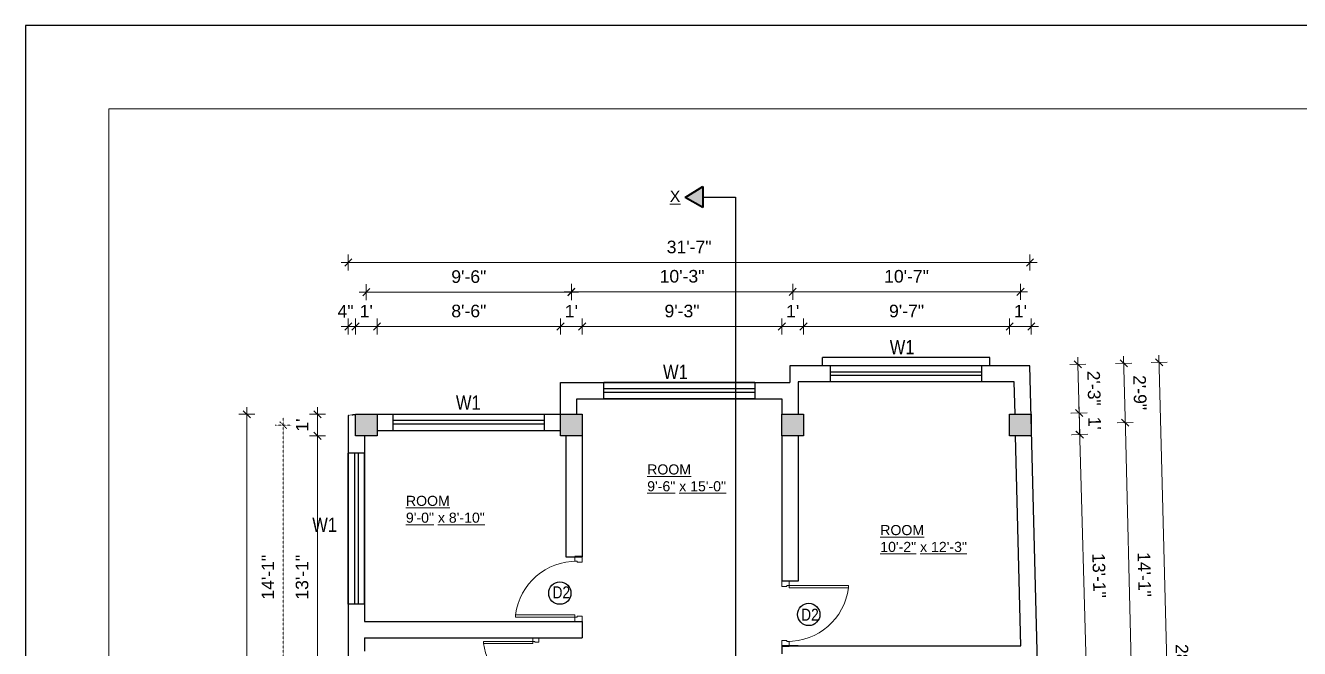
# Model space of a CAD drawing. Header units: inches. Extents: x -111 to 45239, y -6849 to 1261.
# Drawn here: x 24614 to 25322, y -540 to -193 of the extents above; entities that cross this region are included whole.
import ezdxf

# ---------------------------------------------------------------- set-up
doc = ezdxf.new("R2010")
doc.units = ezdxf.units.IN
doc.header["$LTSCALE"] = 0.5
doc.header["$MEASUREMENT"] = 0
doc.header["$PDMODE"] = 66
doc.linetypes.add('DASH', pattern=[0.35, 0.25, -0.1])
for name, color, linetype, lineweight in [('A_Title Text', 105, 'Continuous', 60), ('door', 202, 'Continuous', 5), ('ELE1', 3, 'Continuous', 9), ('TEXT', 220, 'Continuous', 9), ('Toilet', 7, 'Continuous', 25), ('wall', 20, 'Continuous', 40)]:
    doc.layers.add(name, color=color, linetype=linetype, lineweight=lineweight)
doc.styles.add('arial', font='arial.ttf')
doc.styles.add('ordinary', font='ARIALN.TTF')
doc.styles.get("Standard").update_dxf_attribs({"font": 'arial.ttf'})
doc.dimstyles.new('Sudeep', dxfattribs={"dimtxt": 6, "dimasz": 4, "dimexe": 4.5, "dimexo": 4.5, "dimgap": 5, "dimtad": 1, "dimdec": 0, "dimlunit": 4, "dimtxsty": 'arial', "dimblk": 'OBLIQUE', "dimcen": 250, "dimdle": 4, "dimclrd": 86, "dimclre": 5, "dimclrt": 1, "dimadec": 0, "dimazin": 0, "dimtfac": 1, "dimtdec": 0, "dimtix": 1, "dimtmove": 1, "dimatfit": 3, "dimldrblk": 'OBLIQUE', "dimfxl": 4.5, "dimfxlon": 1, "dimfrac": 2, "dimlwd": 15, "dimlwe": 13, "dimarcsym": 0})

# ---------------------------------------------------------------- blocks, each defined once
blk = doc.blocks.new('_Oblique')
at = {"color": 0, "linetype": 'ByBlock', "lineweight": -2}
blk.add_line((-0.5, -0.5), (0.5, 0.5), dxfattribs=at)
blk = doc.blocks.new('*D776')
at = {"layer": 'A_Title Text', "color": 86, "lineweight": 15, "transparency": 16777216}
for p, q in [((24797.52, -360.83), (24793.52, -360.83)), ((24797.52, -360.83), (24809.52, -360.83)), ((24809.52, -360.83), (24813.52, -360.83))]:
    blk.add_line(p, q, dxfattribs=at)
at = {"layer": 'A_Title Text', "color": 5, "lineweight": 13, "transparency": 16777216}
for p, q in [((24797.52, -365.33), (24797.52, -356.33)), ((24809.52, -365.33), (24809.52, -356.33))]:
    blk.add_line(p, q, dxfattribs=at)
at = {"layer": 'Defpoints', "color": 0, "transparency": 16777216}
for p in [(24809.52, -360.83), (24797.52, -409.62), (24809.52, -409.62)]:
    blk.add_point(p, dxfattribs=at)
at = {"layer": 'A_Title Text', "color": 86, "lineweight": 15, "transparency": 16777216, "xscale": 4, "yscale": 4, "zscale": 4}
blk.add_blockref('_Oblique', (24797.52, -360.83), dxfattribs=at)
at = {"layer": 'A_Title Text', "color": 86, "lineweight": 15, "transparency": 16777216, "xscale": 4, "yscale": 4, "zscale": 4, "rotation": 180}
blk.add_blockref('_Oblique', (24809.52, -360.83), dxfattribs=at)
at = {"layer": 'A_Title Text', "color": 1, "transparency": 16777216, "insert": (24803.52, -352.31), "char_height": 7, "attachment_point": 5, "style": 'arial'}
blk.add_mtext("1'", dxfattribs=at)
blk = doc.blocks.new('*D753')
at = {"layer": 'A_Title Text', "color": 86, "lineweight": 15, "transparency": 16777216}
blk.add_line((24805.52, -360.83), (24915.52, -360.83), dxfattribs=at)
at = {"layer": 'A_Title Text', "color": 5, "lineweight": 13, "transparency": 16777216}
for p, q in [((24809.52, -365.33), (24809.52, -356.33)), ((24911.52, -365.33), (24911.52, -356.33))]:
    blk.add_line(p, q, dxfattribs=at)
at = {"layer": 'Defpoints', "color": 0, "transparency": 16777216}
for p in [(24911.52, -360.83), (24809.52, -409.62), (24911.52, -409.62)]:
    blk.add_point(p, dxfattribs=at)
at = {"layer": 'A_Title Text', "color": 86, "lineweight": 15, "transparency": 16777216, "xscale": 4, "yscale": 4, "zscale": 4, "rotation": 180}
blk.add_blockref('_Oblique', (24809.52, -360.83), dxfattribs=at)
at = {"layer": 'A_Title Text', "color": 86, "lineweight": 15, "transparency": 16777216, "xscale": 4, "yscale": 4, "zscale": 4}
blk.add_blockref('_Oblique', (24911.52, -360.83), dxfattribs=at)
at = {"layer": 'A_Title Text', "color": 1, "transparency": 16777216, "insert": (24860.52, -352.25), "char_height": 7, "attachment_point": 5, "style": 'arial'}
blk.add_mtext('8\'-6"', dxfattribs=at)
blk = doc.blocks.new('*D777')
at = {"layer": 'A_Title Text', "color": 86, "lineweight": 15, "transparency": 16777216}
for p, q in [((25034.52, -360.83), (25030.52, -360.83)), ((25034.52, -360.83), (25046.52, -360.83)), ((25046.52, -360.83), (25050.52, -360.83))]:
    blk.add_line(p, q, dxfattribs=at)
at = {"layer": 'A_Title Text', "color": 5, "lineweight": 13, "transparency": 16777216}
for p, q in [((25034.52, -365.33), (25034.52, -356.33)), ((25046.52, -365.33), (25046.52, -356.33))]:
    blk.add_line(p, q, dxfattribs=at)
at = {"layer": 'Defpoints', "color": 0, "transparency": 16777216}
for p in [(25046.52, -360.83), (25034.52, -409.62), (25046.52, -409.62)]:
    blk.add_point(p, dxfattribs=at)
at = {"layer": 'A_Title Text', "color": 86, "lineweight": 15, "transparency": 16777216, "xscale": 4, "yscale": 4, "zscale": 4}
blk.add_blockref('_Oblique', (25034.52, -360.83), dxfattribs=at)
at = {"layer": 'A_Title Text', "color": 86, "lineweight": 15, "transparency": 16777216, "xscale": 4, "yscale": 4, "zscale": 4, "rotation": 180}
blk.add_blockref('_Oblique', (25046.52, -360.83), dxfattribs=at)
at = {"layer": 'A_Title Text', "color": 1, "transparency": 16777216, "insert": (25040.52, -352.31), "char_height": 7, "attachment_point": 5, "style": 'arial'}
blk.add_mtext("1'", dxfattribs=at)
blk = doc.blocks.new('*D778')
at = {"layer": 'A_Title Text', "color": 86, "lineweight": 15, "transparency": 16777216}
blk.add_line((25042.52, -360.83), (25165.09, -360.83), dxfattribs=at)
at = {"layer": 'A_Title Text', "color": 5, "lineweight": 13, "transparency": 16777216}
for p, q in [((25046.52, -365.33), (25046.52, -356.33)), ((25161.09, -365.33), (25161.09, -356.33))]:
    blk.add_line(p, q, dxfattribs=at)
at = {"layer": 'Defpoints', "color": 0, "transparency": 16777216}
for p in [(25161.09, -360.83), (25046.52, -409.62), (25161.09, -409.62)]:
    blk.add_point(p, dxfattribs=at)
at = {"layer": 'A_Title Text', "color": 86, "lineweight": 15, "transparency": 16777216, "xscale": 4, "yscale": 4, "zscale": 4, "rotation": 180}
blk.add_blockref('_Oblique', (25046.52, -360.83), dxfattribs=at)
at = {"layer": 'A_Title Text', "color": 86, "lineweight": 15, "transparency": 16777216, "xscale": 4, "yscale": 4, "zscale": 4}
blk.add_blockref('_Oblique', (25161.09, -360.83), dxfattribs=at)
at = {"layer": 'A_Title Text', "color": 1, "transparency": 16777216, "insert": (25103.81, -352.25), "char_height": 7, "attachment_point": 5, "style": 'arial'}
blk.add_mtext('9\'-7"', dxfattribs=at)
blk = doc.blocks.new('*D779')
at = {"layer": 'A_Title Text', "color": 86, "lineweight": 15, "transparency": 16777216}
for p, q in [((25161.09, -360.83), (25157.09, -360.83)), ((25161.09, -360.83), (25173.16, -360.83)), ((25173.16, -360.83), (25177.16, -360.83))]:
    blk.add_line(p, q, dxfattribs=at)
at = {"layer": 'A_Title Text', "color": 5, "lineweight": 13, "transparency": 16777216}
for p, q in [((25161.09, -365.33), (25161.09, -356.33)), ((25173.16, -365.33), (25173.16, -356.33))]:
    blk.add_line(p, q, dxfattribs=at)
at = {"layer": 'Defpoints', "color": 0, "transparency": 16777216}
for p in [(25173.16, -360.83), (25161.09, -409.62), (25173.16, -412.62)]:
    blk.add_point(p, dxfattribs=at)
at = {"layer": 'A_Title Text', "color": 86, "lineweight": 15, "transparency": 16777216, "xscale": 4, "yscale": 4, "zscale": 4}
blk.add_blockref('_Oblique', (25161.09, -360.83), dxfattribs=at)
at = {"layer": 'A_Title Text', "color": 86, "lineweight": 15, "transparency": 16777216, "xscale": 4, "yscale": 4, "zscale": 4, "rotation": 180}
blk.add_blockref('_Oblique', (25173.16, -360.83), dxfattribs=at)
at = {"layer": 'A_Title Text', "color": 1, "transparency": 16777216, "insert": (25167.13, -352.31), "char_height": 7, "attachment_point": 5, "style": 'arial'}
blk.add_mtext("1'", dxfattribs=at)
blk = doc.blocks.new('*D754')
at = {"layer": 'A_Title Text', "color": 5, "lineweight": 13, "transparency": 16777216}
for p, q in [((24803.52, -346.19), (24803.52, -337.19)), ((24917.52, -346.19), (24917.52, -337.19))]:
    blk.add_line(p, q, dxfattribs=at)
at = {"layer": 'A_Title Text', "color": 86, "lineweight": 15, "transparency": 16777216}
blk.add_line((24799.52, -341.69), (24921.52, -341.69), dxfattribs=at)
at = {"layer": 'Defpoints', "color": 0, "transparency": 16777216}
for p in [(24917.52, -341.69), (24803.52, -415.62), (24917.52, -415.62)]:
    blk.add_point(p, dxfattribs=at)
at = {"layer": 'A_Title Text', "color": 86, "lineweight": 15, "transparency": 16777216, "xscale": 4, "yscale": 4, "zscale": 4, "rotation": 180}
blk.add_blockref('_Oblique', (24803.52, -341.69), dxfattribs=at)
at = {"layer": 'A_Title Text', "color": 86, "lineweight": 15, "transparency": 16777216, "xscale": 4, "yscale": 4, "zscale": 4}
blk.add_blockref('_Oblique', (24917.52, -341.69), dxfattribs=at)
at = {"layer": 'A_Title Text', "color": 1, "transparency": 16777216, "insert": (24860.52, -333.11), "char_height": 7, "attachment_point": 5, "style": 'arial'}
blk.add_mtext('9\'-6"', dxfattribs=at)
blk = doc.blocks.new('*D755')
at = {"layer": 'A_Title Text', "color": 5, "lineweight": 13, "transparency": 16777216}
for p, q in [((24917.52, -346), (24917.52, -337)), ((25040.52, -346), (25040.52, -337))]:
    blk.add_line(p, q, dxfattribs=at)
at = {"layer": 'A_Title Text', "color": 86, "lineweight": 15, "transparency": 16777216}
blk.add_line((24913.52, -341.5), (25044.52, -341.5), dxfattribs=at)
at = {"layer": 'Defpoints', "color": 0, "transparency": 16777216}
for p in [(25040.52, -341.5), (24917.52, -415.62), (25040.52, -415.62)]:
    blk.add_point(p, dxfattribs=at)
at = {"layer": 'A_Title Text', "color": 86, "lineweight": 15, "transparency": 16777216, "xscale": 4, "yscale": 4, "zscale": 4, "rotation": 180}
blk.add_blockref('_Oblique', (24917.52, -341.5), dxfattribs=at)
at = {"layer": 'A_Title Text', "color": 86, "lineweight": 15, "transparency": 16777216, "xscale": 4, "yscale": 4, "zscale": 4}
blk.add_blockref('_Oblique', (25040.52, -341.5), dxfattribs=at)
at = {"layer": 'A_Title Text', "color": 1, "transparency": 16777216, "insert": (24979.02, -332.92), "char_height": 7, "attachment_point": 5, "style": 'arial'}
blk.add_mtext('10\'-3"', dxfattribs=at)
blk = doc.blocks.new('*D756')
at = {"layer": 'A_Title Text', "color": 5, "lineweight": 13, "transparency": 16777216}
for p, q in [((25040.52, -346), (25040.52, -337)), ((25167.09, -346), (25167.09, -337))]:
    blk.add_line(p, q, dxfattribs=at)
at = {"layer": 'A_Title Text', "color": 86, "lineweight": 15, "transparency": 16777216}
blk.add_line((25036.52, -341.5), (25171.09, -341.5), dxfattribs=at)
at = {"layer": 'Defpoints', "color": 0, "transparency": 16777216}
for p in [(25167.09, -341.5), (25040.52, -415.62), (25167.09, -415.62)]:
    blk.add_point(p, dxfattribs=at)
at = {"layer": 'A_Title Text', "color": 86, "lineweight": 15, "transparency": 16777216, "xscale": 4, "yscale": 4, "zscale": 4, "rotation": 180}
blk.add_blockref('_Oblique', (25040.52, -341.5), dxfattribs=at)
at = {"layer": 'A_Title Text', "color": 86, "lineweight": 15, "transparency": 16777216, "xscale": 4, "yscale": 4, "zscale": 4}
blk.add_blockref('_Oblique', (25167.09, -341.5), dxfattribs=at)
at = {"layer": 'A_Title Text', "color": 1, "transparency": 16777216, "insert": (25103.81, -332.93), "char_height": 7, "attachment_point": 5, "style": 'arial'}
blk.add_mtext('10\'-7"', dxfattribs=at)
blk = doc.blocks.new('*D780')
at = {"layer": 'A_Title Text', "color": 86, "lineweight": 15, "transparency": 16777216}
blk.add_line((25200, -416.89), (25204.5, -582.14), dxfattribs=at)
at = {"layer": 'A_Title Text', "color": 5, "lineweight": 13, "transparency": 16777216}
for p, q in [((25195.61, -421.01), (25204.61, -420.77)), ((25199.89, -578.26), (25208.89, -578.02))]:
    blk.add_line(p, q, dxfattribs=at)
at = {"layer": 'Defpoints', "color": 0, "transparency": 16777216}
for p in [(25173.09, -421.62), (25177.37, -578.88), (25204.39, -578.14)]:
    blk.add_point(p, dxfattribs=at)
at = {"layer": 'A_Title Text', "color": 86, "lineweight": 15, "transparency": 16777216, "xscale": 4, "yscale": 4, "zscale": 4}
for p, rotation in [((25200.11, -420.89), 91.55964457940769), ((25204.39, -578.14), 271.5596445794077)]:
    blk.add_blockref('_Oblique', p, dxfattribs=dict(at, rotation=rotation))
at = {"layer": 'A_Title Text', "color": 1, "transparency": 16777216, "insert": (25210.82, -499.28), "char_height": 7, "attachment_point": 5, "rotation": 271.55964, "style": 'arial'}
blk.add_mtext('13\'-1"', dxfattribs=at)
blk = doc.blocks.new('*D783')
at = {"layer": 'A_Title Text', "color": 5, "lineweight": 13, "transparency": 16777216}
for p, q in [((25195.21, -409.02), (25204.21, -408.77)), ((25195.54, -421.01), (25204.54, -420.77))]:
    blk.add_line(p, q, dxfattribs=at)
at = {"layer": 'A_Title Text', "color": 86, "lineweight": 15, "transparency": 16777216}
for p, q in [((25199.71, -408.9), (25199.6, -404.9)), ((25200.04, -420.89), (25199.71, -408.9)), ((25200.04, -420.89), (25200.15, -424.89))]:
    blk.add_line(p, q, dxfattribs=at)
at = {"layer": 'Defpoints', "color": 0, "transparency": 16777216}
for p in [(25173.02, -409.62), (25199.71, -408.9), (25173.09, -421.62)]:
    blk.add_point(p, dxfattribs=at)
at = {"layer": 'A_Title Text', "color": 86, "lineweight": 15, "transparency": 16777216, "xscale": 4, "yscale": 4, "zscale": 4}
for p, rotation in [((25199.71, -408.9), 271.559644579417), ((25200.04, -420.89), 91.559644579417)]:
    blk.add_blockref('_Oblique', p, dxfattribs=dict(at, rotation=rotation))
at = {"layer": 'A_Title Text', "color": 1, "transparency": 16777216, "insert": (25208.39, -414.66), "char_height": 7, "attachment_point": 5, "rotation": 271.55964, "style": 'arial'}
blk.add_mtext("1'", dxfattribs=at)
blk = doc.blocks.new('*D758')
at = {"layer": 'A_Title Text', "color": 5, "lineweight": 13, "transparency": 16777216}
for p, q in [((25194.53, -382.02), (25203.52, -381.77)), ((25195.26, -409.02), (25204.26, -408.77))]:
    blk.add_line(p, q, dxfattribs=at)
at = {"layer": 'A_Title Text', "color": 86, "lineweight": 15, "transparency": 16777216}
for p, q in [((25199.02, -381.9), (25198.92, -377.9)), ((25199.76, -408.9), (25199.02, -381.9)), ((25199.76, -408.9), (25199.87, -412.89))]:
    blk.add_line(p, q, dxfattribs=at)
at = {"layer": 'Defpoints', "color": 0, "transparency": 16777216}
for p in [(25199.02, -381.9), (25172.33, -382.62), (25173.02, -409.62)]:
    blk.add_point(p, dxfattribs=at)
at = {"layer": 'A_Title Text', "color": 86, "lineweight": 15, "transparency": 16777216, "xscale": 4, "yscale": 4, "zscale": 4}
for p, rotation in [((25199.02, -381.9), 271.559644579417), ((25199.76, -408.9), 91.559644579417)]:
    blk.add_blockref('_Oblique', p, dxfattribs=dict(at, rotation=rotation))
at = {"layer": 'A_Title Text', "color": 1, "transparency": 16777216, "insert": (25207.96, -395.16), "char_height": 7, "attachment_point": 5, "rotation": 271.55964, "style": 'arial'}
blk.add_mtext('2\'-3"', dxfattribs=at)
blk = doc.blocks.new('*D784')
at = {"layer": 'A_Title Text', "color": 86, "lineweight": 15, "transparency": 16777216}
blk.add_line((25225.24, -410.3), (25229.73, -587.55), dxfattribs=at)
at = {"layer": 'A_Title Text', "color": 5, "lineweight": 13, "transparency": 16777216}
for p, q in [((25220.85, -414.42), (25229.84, -414.19)), ((25225.13, -583.67), (25234.12, -583.44))]:
    blk.add_line(p, q, dxfattribs=at)
at = {"layer": 'Defpoints', "color": 0, "transparency": 16777216}
for p in [(25173.09, -415.62), (25177.37, -584.88), (25229.63, -583.55)]:
    blk.add_point(p, dxfattribs=at)
at = {"layer": 'A_Title Text', "color": 86, "lineweight": 15, "transparency": 16777216, "xscale": 4, "yscale": 4, "zscale": 4}
for p, rotation in [((25225.34, -414.3), 91.44911383239761), ((25229.63, -583.55), 271.4491138323976)]:
    blk.add_blockref('_Oblique', p, dxfattribs=dict(at, rotation=rotation))
at = {"layer": 'A_Title Text', "color": 1, "transparency": 16777216, "insert": (25236, -498.71), "char_height": 7, "attachment_point": 5, "rotation": 271.44911, "style": 'arial'}
blk.add_mtext('14\'-1"', dxfattribs=at)
blk = doc.blocks.new('*D752')
at = {"layer": 'A_Title Text', "color": 5, "lineweight": 13, "transparency": 16777216}
for p, q in [((25239.68, -380.91), (25248.67, -380.68)), ((25248.32, -719.43), (25257.31, -719.2))]:
    blk.add_line(p, q, dxfattribs=at)
at = {"layer": 'A_Title Text', "color": 86, "lineweight": 15, "transparency": 16777216}
blk.add_line((25244.07, -376.79), (25252.92, -723.32), dxfattribs=at)
at = {"layer": 'Defpoints', "color": 0, "transparency": 16777216}
for p in [(25172.33, -382.62), (25180.97, -721.15), (25252.81, -719.32)]:
    blk.add_point(p, dxfattribs=at)
at = {"layer": 'A_Title Text', "color": 86, "lineweight": 15, "transparency": 16777216, "xscale": 4, "yscale": 4, "zscale": 4}
for p, rotation in [((25244.17, -380.79), 91.46195018982071), ((25252.81, -719.32), 271.4619501898207)]:
    blk.add_blockref('_Oblique', p, dxfattribs=dict(at, rotation=rotation))
at = {"layer": 'A_Title Text', "color": 1, "transparency": 16777216, "insert": (25257.07, -549.84), "char_height": 7, "attachment_point": 5, "rotation": 271.46195, "style": 'arial'}
blk.add_mtext('28\'-3"', dxfattribs=at)
blk = doc.blocks.new('*D772')
at = {"layer": 'A_Title Text', "color": 5, "lineweight": 13, "transparency": 16777216}
for p, q in [((25220.01, -381.42), (25229.01, -381.19)), ((25220.85, -414.42), (25229.84, -414.19))]:
    blk.add_line(p, q, dxfattribs=at)
at = {"layer": 'A_Title Text', "color": 86, "lineweight": 15, "transparency": 16777216}
blk.add_line((25225.45, -418.3), (25224.41, -377.31), dxfattribs=at)
at = {"layer": 'Defpoints', "color": 0, "transparency": 16777216}
for p in [(25224.51, -381.3), (25172.33, -382.62), (25173.09, -415.62)]:
    blk.add_point(p, dxfattribs=at)
at = {"layer": 'A_Title Text', "color": 86, "lineweight": 15, "transparency": 16777216, "xscale": 4, "yscale": 4, "zscale": 4}
for p, rotation in [((25224.51, -381.3), 91.44911383237415), ((25225.34, -414.3), 271.4491138323742)]:
    blk.add_blockref('_Oblique', p, dxfattribs=dict(at, rotation=rotation))
at = {"layer": 'A_Title Text', "color": 1, "transparency": 16777216, "insert": (25233.5, -397.59), "char_height": 7, "attachment_point": 5, "rotation": 271.44911, "style": 'arial'}
blk.add_mtext('2\'-9"', dxfattribs=at)
blk = doc.blocks.new('*D768')
at = {"layer": 'A_Title Text', "color": 86, "lineweight": 15, "transparency": 16777216}
blk.add_line((24776.41, -582.88), (24776.41, -417.62), dxfattribs=at)
at = {"layer": 'A_Title Text', "color": 5, "lineweight": 13, "transparency": 16777216}
for p, q in [((24780.91, -421.62), (24771.91, -421.62)), ((24780.91, -578.88), (24771.91, -578.88))]:
    blk.add_line(p, q, dxfattribs=at)
at = {"layer": 'Defpoints', "color": 0, "transparency": 16777216}
for p in [(24776.41, -421.62), (24797.52, -421.62), (24797.52, -578.88)]:
    blk.add_point(p, dxfattribs=at)
at = {"layer": 'A_Title Text', "color": 86, "lineweight": 15, "transparency": 16777216, "xscale": 4, "yscale": 4, "zscale": 4}
for p, rotation in [((24776.41, -421.62), 90), ((24776.41, -578.88), 270)]:
    blk.add_blockref('_Oblique', p, dxfattribs=dict(at, rotation=rotation))
at = {"layer": 'A_Title Text', "color": 1, "transparency": 16777216, "insert": (24767.84, -500.25), "char_height": 7, "attachment_point": 5, "rotation": 90, "style": 'arial'}
blk.add_mtext('13\'-1"', dxfattribs=at)
blk = doc.blocks.new('*D769')
at = {"layer": 'A_Title Text', "color": 5, "lineweight": 13, "transparency": 16777216}
for p, q in [((24780.91, -409.62), (24771.91, -409.62)), ((24780.91, -421.62), (24771.91, -421.62))]:
    blk.add_line(p, q, dxfattribs=at)
at = {"layer": 'A_Title Text', "color": 86, "lineweight": 15, "transparency": 16777216}
for p, q in [((24776.41, -409.62), (24776.41, -405.62)), ((24776.41, -421.62), (24776.41, -409.62)), ((24776.41, -421.62), (24776.41, -425.62))]:
    blk.add_line(p, q, dxfattribs=at)
at = {"layer": 'Defpoints', "color": 0, "transparency": 16777216}
for p in [(24776.41, -409.62), (24797.52, -409.62), (24797.52, -421.62)]:
    blk.add_point(p, dxfattribs=at)
at = {"layer": 'A_Title Text', "color": 86, "lineweight": 15, "transparency": 16777216, "xscale": 4, "yscale": 4, "zscale": 4}
for p, rotation in [((24776.41, -409.62), 270), ((24776.41, -421.62), 90)]:
    blk.add_blockref('_Oblique', p, dxfattribs=dict(at, rotation=rotation))
at = {"layer": 'A_Title Text', "color": 1, "transparency": 16777216, "insert": (24767.9, -415.62), "char_height": 7, "attachment_point": 5, "rotation": 90, "style": 'arial'}
blk.add_mtext("1'", dxfattribs=at)
blk = doc.blocks.new('*D751')
at = {"layer": 'A_Title Text', "color": 86, "lineweight": 15, "transparency": 16777216}
for p, q in [((24793.52, -360.83), (24789.52, -360.83)), ((24797.52, -360.83), (24793.52, -360.83)), ((24797.52, -360.83), (24801.52, -360.83))]:
    blk.add_line(p, q, dxfattribs=at)
at = {"layer": 'A_Title Text', "color": 5, "lineweight": 13, "transparency": 16777216}
for p, q in [((24793.52, -365.33), (24793.52, -356.33)), ((24797.52, -365.33), (24797.52, -356.33))]:
    blk.add_line(p, q, dxfattribs=at)
at = {"layer": 'Defpoints', "color": 0, "transparency": 16777216}
for p in [(24793.52, -360.83), (24793.52, -410.24), (24797.52, -409.62)]:
    blk.add_point(p, dxfattribs=at)
at = {"layer": 'A_Title Text', "color": 86, "lineweight": 15, "transparency": 16777216, "xscale": 4, "yscale": 4, "zscale": 4}
blk.add_blockref('_Oblique', (24793.52, -360.83), dxfattribs=at)
at = {"layer": 'A_Title Text', "color": 86, "lineweight": 15, "transparency": 16777216, "xscale": 4, "yscale": 4, "zscale": 4, "rotation": 180}
blk.add_blockref('_Oblique', (24797.52, -360.83), dxfattribs=at)
at = {"layer": 'A_Title Text', "color": 1, "transparency": 16777216, "insert": (24792.02, -352.33), "char_height": 7, "attachment_point": 5, "style": 'arial'}
blk.add_mtext('4"', dxfattribs=at)
blk = doc.blocks.new('*D763')
at = {"layer": 'A_Title Text', "color": 86, "lineweight": 15, "transparency": 16777216}
for p, q in [((24911.52, -360.83), (24907.52, -360.83)), ((24911.52, -360.83), (24923.52, -360.83)), ((24923.52, -360.83), (24927.52, -360.83))]:
    blk.add_line(p, q, dxfattribs=at)
at = {"layer": 'A_Title Text', "color": 5, "lineweight": 13, "transparency": 16777216}
for p, q in [((24911.52, -365.33), (24911.52, -356.33)), ((24923.52, -365.33), (24923.52, -356.33))]:
    blk.add_line(p, q, dxfattribs=at)
at = {"layer": 'Defpoints', "color": 0, "transparency": 16777216}
for p in [(24923.52, -360.83), (24911.52, -409.62), (24923.52, -409.62)]:
    blk.add_point(p, dxfattribs=at)
at = {"layer": 'A_Title Text', "color": 86, "lineweight": 15, "transparency": 16777216, "xscale": 4, "yscale": 4, "zscale": 4}
blk.add_blockref('_Oblique', (24911.52, -360.83), dxfattribs=at)
at = {"layer": 'A_Title Text', "color": 86, "lineweight": 15, "transparency": 16777216, "xscale": 4, "yscale": 4, "zscale": 4, "rotation": 180}
blk.add_blockref('_Oblique', (24923.52, -360.83), dxfattribs=at)
at = {"layer": 'A_Title Text', "color": 1, "transparency": 16777216, "insert": (24917.52, -352.31), "char_height": 7, "attachment_point": 5, "style": 'arial'}
blk.add_mtext("1'", dxfattribs=at)
blk = doc.blocks.new('*D764')
at = {"layer": 'A_Title Text', "color": 86, "lineweight": 15, "transparency": 16777216}
blk.add_line((24919.52, -360.83), (25038.52, -360.83), dxfattribs=at)
at = {"layer": 'A_Title Text', "color": 5, "lineweight": 13, "transparency": 16777216}
for p, q in [((24923.52, -365.33), (24923.52, -356.33)), ((25034.52, -365.33), (25034.52, -356.33))]:
    blk.add_line(p, q, dxfattribs=at)
at = {"layer": 'Defpoints', "color": 0, "transparency": 16777216}
for p in [(25034.52, -360.83), (24923.52, -409.62), (25034.52, -409.62)]:
    blk.add_point(p, dxfattribs=at)
at = {"layer": 'A_Title Text', "color": 86, "lineweight": 15, "transparency": 16777216, "xscale": 4, "yscale": 4, "zscale": 4, "rotation": 180}
blk.add_blockref('_Oblique', (24923.52, -360.83), dxfattribs=at)
at = {"layer": 'A_Title Text', "color": 86, "lineweight": 15, "transparency": 16777216, "xscale": 4, "yscale": 4, "zscale": 4}
blk.add_blockref('_Oblique', (25034.52, -360.83), dxfattribs=at)
at = {"layer": 'A_Title Text', "color": 1, "transparency": 16777216, "insert": (24979.02, -352.25), "char_height": 7, "attachment_point": 5, "style": 'arial'}
blk.add_mtext('9\'-3"', dxfattribs=at)
blk = doc.blocks.new('*D770')
at = {"layer": 'A_Title Text', "color": 86, "lineweight": 15, "transparency": 16777216}
blk.add_line((24789.52, -325.21), (25176.4, -325.21), dxfattribs=at)
at = {"layer": 'A_Title Text', "color": 5, "lineweight": 13, "transparency": 16777216}
for p, q in [((24793.52, -329.71), (24793.52, -320.71)), ((25172.4, -329.71), (25172.4, -320.71))]:
    blk.add_line(p, q, dxfattribs=at)
at = {"layer": 'Defpoints', "color": 0, "transparency": 16777216}
for p in [(25172.4, -325.21), (25172.4, -382.62), (24793.52, -410.24)]:
    blk.add_point(p, dxfattribs=at)
at = {"layer": 'A_Title Text', "color": 86, "lineweight": 15, "transparency": 16777216, "xscale": 4, "yscale": 4, "zscale": 4, "rotation": 180}
blk.add_blockref('_Oblique', (24793.52, -325.21), dxfattribs=at)
at = {"layer": 'A_Title Text', "color": 86, "lineweight": 15, "transparency": 16777216, "xscale": 4, "yscale": 4, "zscale": 4}
blk.add_blockref('_Oblique', (25172.4, -325.21), dxfattribs=at)
at = {"layer": 'A_Title Text', "color": 1, "transparency": 16777216, "insert": (24982.96, -316.63), "char_height": 7, "attachment_point": 5, "style": 'arial'}
blk.add_mtext('31\'-7"', dxfattribs=at)
blk = doc.blocks.new('*D761')
at = {"layer": 'A_Title Text', "color": 5, "linetype": 'DASH', "lineweight": 13, "ltscale": 0.1, "transparency": 16777216}
for p, q in [((24761.84, -415.62), (24752.84, -415.62)), ((24761.84, -584.88), (24752.84, -584.88))]:
    blk.add_line(p, q, dxfattribs=at)
at = {"layer": 'A_Title Text', "color": 86, "linetype": 'DASH', "lineweight": 15, "ltscale": 0.1, "transparency": 16777216}
blk.add_line((24757.34, -588.88), (24757.34, -411.62), dxfattribs=at)
at = {"layer": 'Defpoints', "color": 0, "linetype": 'DASH', "ltscale": 0.1, "transparency": 16777216}
for p in [(24757.34, -415.62), (24803.52, -415.62), (24803.52, -584.88)]:
    blk.add_point(p, dxfattribs=at)
at = {"layer": 'A_Title Text', "color": 86, "linetype": 'DASH', "lineweight": 15, "ltscale": 0.1, "transparency": 16777216, "xscale": 4, "yscale": 4, "zscale": 4}
for p, rotation in [((24757.34, -415.62), 90), ((24757.34, -584.88), 270)]:
    blk.add_blockref('_Oblique', p, dxfattribs=dict(at, rotation=rotation))
at = {"layer": 'A_Title Text', "color": 1, "linetype": 'DASH', "ltscale": 0.1, "transparency": 16777216, "insert": (24748.82, -500.25), "char_height": 7, "attachment_point": 5, "rotation": 90, "style": 'arial'}
blk.add_mtext('14\'-1"', dxfattribs=at)
blk = doc.blocks.new('*D762')
at = {"layer": 'A_Title Text', "color": 5, "lineweight": 13, "transparency": 16777216}
for p, q in [((24741.65, -409.62), (24732.65, -409.62)), ((24741.65, -768.52), (24732.65, -768.52))]:
    blk.add_line(p, q, dxfattribs=at)
at = {"layer": 'A_Title Text', "color": 86, "lineweight": 15, "transparency": 16777216}
blk.add_line((24737.15, -405.62), (24737.15, -772.52), dxfattribs=at)
at = {"layer": 'Defpoints', "color": 0, "transparency": 16777216}
for p in [(24797.52, -409.62), (24737.15, -768.52), (24797.52, -768.52)]:
    blk.add_point(p, dxfattribs=at)
at = {"layer": 'A_Title Text', "color": 86, "lineweight": 15, "transparency": 16777216, "xscale": 4, "yscale": 4, "zscale": 4}
for p, rotation in [((24737.15, -409.62), 90), ((24737.15, -768.52), 270)]:
    blk.add_blockref('_Oblique', p, dxfattribs=dict(at, rotation=rotation))
at = {"layer": 'A_Title Text', "color": 1, "transparency": 16777216, "insert": (24728.58, -589.07), "char_height": 7, "attachment_point": 5, "rotation": 90, "style": 'arial'}
blk.add_mtext('29\'-11"', dxfattribs=at)

msp = doc.modelspace()

# ---------------------------------------------------------------- hatches: boundary and pattern name
at = {"layer": 'Toilet'}
for points in [[(24809.52, -409.62), (24797.52, -409.62), (24797.52, -421.62), (24809.52, -421.62)], [(24923.52, -409.62), (24911.52, -409.62), (24911.52, -421.62), (24923.52, -421.62)], [(25046.52, -409.62), (25034.52, -409.62), (25034.52, -421.62), (25046.52, -421.62)], [(25173.09, -409.62), (25161.09, -409.62), (25161.09, -421.62), (25173.09, -421.62)]]:
    msp.add_hatch(color=1, dxfattribs=at).paths.add_polyline_path(points)
at = {"layer": 'wall', "ltscale": 5}
h = msp.add_hatch(color=2, dxfattribs=at)
h.dxf.hatch_style = 1
h.paths.add_polyline_path([(24980.82, -289.12), (24990.59, -283.04), (24990.59, -294.57)])

# ---------------------------------------------------------------- linework, layer by layer
at = {"layer": 'Defpoints'}
msp.add_lwpolyline([(27791.71, -193.43), (24614.11, -193.43), (24614.11, -2441.4), (27791.71, -2441.4)], close=True, dxfattribs=at)
at = {"layer": 'door', "ltscale": 0.5}
for p, q in [((25038.52, -504.88), (25038.52, -502.38)), ((25038.52, -504.88), (25038.52, -502.38)), ((24919.52, -522.38), (24919.52, -524.88)), ((24919.52, -522.38), (24919.52, -524.88)), ((24896.19, -535.97), (24896.19, -533.89)), ((24896.19, -535.97), (24896.19, -533.89))]:
    msp.add_line(p, q, dxfattribs=at)
for points in [[(24919.52, -491.38), (24919.52, -488.88), (24923.52, -488.88), (24923.52, -491.88), (24920.77, -491.88), (24920.77, -491.38)], [(24919.52, -491.38), (24919.52, -488.88), (24923.52, -488.88), (24923.52, -491.88), (24920.77, -491.88), (24920.77, -491.38)], [(25071.52, -504.88), (25038.52, -504.88), (25038.52, -506.13), (25071.52, -506.13)], [(25071.52, -504.88), (25038.52, -504.88), (25038.52, -506.13), (25071.52, -506.13)], [(24886.52, -522.38), (24919.52, -522.38), (24919.52, -521.13), (24886.52, -521.13)], [(24886.52, -522.38), (24919.52, -522.38), (24919.52, -521.13), (24886.52, -521.13)], [(24868.7, -535.97), (24896.19, -535.97), (24896.19, -537.01), (24868.7, -537.01)], [(24868.7, -535.97), (24896.19, -535.97), (24896.19, -537.01), (24868.7, -537.01)], [(25038.52, -535.88), (25038.52, -538.38), (25034.52, -538.38), (25034.52, -535.38), (25037.27, -535.38), (25037.27, -535.88)]]:
    msp.add_lwpolyline(points, close=True, dxfattribs=at)
for points in [[(25038.52, -502.38), (25034.52, -502.38), (25034.52, -505.38), (25037.27, -505.38), (25037.27, -504.88), (25038.52, -504.88)], [(25038.52, -502.38), (25034.52, -502.38), (25034.52, -505.38), (25037.27, -505.38), (25037.27, -504.88), (25038.52, -504.88)], [(24919.52, -524.88), (24923.52, -524.88), (24923.52, -521.88), (24920.77, -521.88), (24920.77, -522.38), (24919.52, -522.38)], [(24919.52, -524.88), (24923.52, -524.88), (24923.52, -521.88), (24920.77, -521.88), (24920.77, -522.38), (24919.52, -522.38)], [(24896.19, -533.89), (24899.52, -533.89), (24899.52, -536.39), (24897.23, -536.39), (24897.23, -535.97), (24896.19, -535.97)], [(24896.19, -533.89), (24899.52, -533.89), (24899.52, -536.39), (24897.23, -536.39), (24897.23, -535.97), (24896.19, -535.97)], [(25034.52, -535.38), (25037.27, -535.38), (25037.27, -535.88), (25038.52, -535.88), (25038.52, -538.38), (25034.52, -538.38)]]:
    msp.add_lwpolyline(points, dxfattribs=at)
for centre, radius, start, end in [((24920.22, -525.32), 33.95, 89.05962, 172.8964), ((24920.22, -525.32), 33.95, 89.05962, 172.8964), ((25037.83, -501.93), 33.95, 269.05962, 352.8964), ((25037.83, -501.93), 33.95, 269.05962, 352.8964), ((24896.77, -533.51), 28.28, 187.1036, 270.94038), ((24896.77, -533.51), 28.28, 187.1036, 270.94038)]:
    msp.add_arc(centre, radius, start, end, dxfattribs=at)
at = {"layer": 'ELE1'}
msp.add_lwpolyline([(24660.43, -239.75), (27745.39, -239.75), (27745.39, -2395.08), (24660.43, -2395.08)], close=True, dxfattribs=at)
at = {"layer": 'Toilet'}
for p, q in [((24990.59, -288.81), (25008.69, -288.81)), ((25008.69, -288.81), (25008.69, -828.12)), ((25150.04, -378.12), (25057.04, -378.12)), ((25057.04, -382.62), (25057.04, -378.12)), ((25150.04, -382.62), (25150.04, -378.12)), ((25172.4, -382.62), (25039.02, -382.62)), ((25039.02, -382.62), (25039.02, -391.99)), ((25180.97, -721.15), (25172.4, -382.62)), ((24911.52, -391.99), (25039.02, -391.99)), ((24911.52, -409.62), (24911.52, -391.99)), ((25163.55, -391.62), (25043.52, -391.62)), ((25043.52, -391.62), (25043.52, -409.62)), ((25164.09, -409.62), (25163.55, -391.62)), ((24920.52, -400.99), (25034.52, -400.99)), ((24920.52, -409.62), (24920.52, -400.99)), ((25034.52, -400.99), (25034.52, -409.62)), ((24793.52, -410.24), (24793.52, -590.88)), ((24809.52, -409.62), (24818.52, -409.62)), ((24902.52, -409.62), (24911.52, -409.62)), ((24802.52, -421.62), (24802.52, -524.88)), ((24809.52, -418.62), (24818.52, -418.62)), ((24902.52, -418.62), (24911.52, -418.62)), ((24914.52, -421.62), (24914.52, -488.88)), ((24923.52, -421.62), (24923.52, -488.88)), ((25034.52, -421.62), (25034.52, -502.38)), ((25043.52, -421.62), (25043.52, -502.38)), ((25167.36, -538.38), (25164.39, -421.62)), ((24914.52, -488.88), (24923.52, -488.88)), ((25043.52, -502.38), (25034.52, -502.38)), ((24802.52, -524.88), (24923.52, -524.88)), ((24923.52, -524.88), (24923.52, -533.88)), ((24802.52, -533.88), (24899.52, -533.88)), ((24899.52, -533.88), (24923.52, -533.88)), ((24923.52, -533.88), (24923.52, -533.88)), ((25034.52, -538.38), (25034.52, -542.88)), ((25034.52, -538.38), (25167.36, -538.38)), ((25043.52, -538.38), (25034.52, -538.38))]:
    msp.add_line(p, q, dxfattribs=at)
at = {"layer": 'Toilet', "color": 3}
for p, q in [((25061.54, -391.62), (25061.54, -382.62)), ((25145.54, -382.62), (25061.54, -382.62)), ((25145.54, -386.12), (25061.54, -386.12)), ((25145.54, -388.12), (25061.54, -388.12)), ((25145.54, -382.62), (25145.54, -391.62)), ((24935.52, -400.99), (24935.52, -391.99)), ((25019.52, -391.99), (24935.52, -391.99)), ((25019.52, -395.49), (24935.52, -395.49)), ((25019.52, -391.99), (25019.52, -400.99)), ((25145.54, -391.62), (25061.54, -391.62)), ((25019.52, -397.49), (24935.52, -397.49)), ((25019.52, -400.99), (24935.52, -400.99)), ((24818.52, -418.62), (24818.52, -409.62)), ((24818.52, -409.62), (24902.52, -409.62)), ((24902.52, -418.62), (24902.52, -409.62)), ((24902.52, -413.12), (24818.52, -413.12)), ((24902.52, -415.12), (24818.52, -415.12)), ((24818.52, -418.62), (24902.52, -418.62)), ((24802.52, -431.25), (24793.52, -431.25)), ((24793.52, -515.25), (24793.52, -431.25)), ((24797.02, -431.25), (24797.02, -515.25)), ((24799.02, -431.25), (24799.02, -515.25)), ((24802.52, -515.25), (24802.52, -431.25)), ((24802.52, -515.25), (24793.52, -515.25)), ((24802.52, -533.88), (24802.52, -541.38))]:
    msp.add_line(p, q, dxfattribs=at)
at = {"layer": 'Toilet', "color": 1, "linetype": 'DASH', "ltscale": 0.1}
msp.add_line((24793.52, -410.24), (24797.52, -409.62), dxfattribs=at)
at = {"layer": 'Toilet'}
for points in [[(24797.52, -409.62), (24809.52, -409.62), (24809.52, -421.62), (24797.52, -421.62)], [(24911.52, -409.62), (24923.52, -409.62), (24923.52, -421.62), (24911.52, -421.62)], [(25034.52, -409.62), (25046.52, -409.62), (25046.52, -421.62), (25034.52, -421.62)], [(25161.09, -409.62), (25173.09, -409.62), (25173.09, -421.62), (25161.09, -421.62)]]:
    msp.add_lwpolyline(points, close=True, dxfattribs=at)
for centre in [(24911.1, -509.07), (25049.46, -520.92)]:
    msp.add_circle(centre, 6.19, dxfattribs=at)
at = {"layer": 'wall', "color": 1, "ltscale": 5}
for p, q in [((24980.82, -289.12), (24990.59, -283.04)), ((24990.59, -283.04), (24990.59, -294.57)), ((24990.59, -294.57), (24980.82, -289.12))]:
    msp.add_line(p, q, dxfattribs=at)
at = {"layer": 'wall', "ltscale": 5}
for p, q in [((24923.52, -488.88), (24919.52, -488.88)), ((24923.52, -488.88), (24919.52, -488.88)), ((24923.52, -488.88), (24919.52, -488.88)), ((24923.52, -488.88), (24919.52, -488.88)), ((24923.52, -488.88), (24919.52, -488.88)), ((24923.52, -488.88), (24919.52, -488.88)), ((25034.52, -538.38), (25038.52, -538.38)), ((25034.52, -538.38), (25038.52, -538.38)), ((25034.52, -538.38), (25038.52, -538.38)), ((25034.52, -538.38), (25038.52, -538.38)), ((25034.52, -538.38), (25038.52, -538.38)), ((25034.52, -538.38), (25038.52, -538.38))]:
    msp.add_line(p, q, dxfattribs=at)

# ---------------------------------------------------------------- texts
at = {"layer": 'door', "ltscale": 0.5, "style": 'ordinary'}
for s, insert, char_height, width, attachment_point, rotation in [('W1', (25094.47, -376.28), 8, 4.3538, 7, 0), ('W1', (24968.46, -390.09), 8, 4.3538, 7, 0), ('W1', (24853.36, -407.12), 8, 4.3538, 7, 0), ('W1', (24773.51, -475.08), 8, 4.3538, 7, 0), ('D2', (24907.06, -505.32), 6.664, 3.6268, 1, 360), ('D', (24907.06, -505.32), 6.66, 3.6268, 1, 360), ('D2', (25045.24, -524.4), 6.664, 3.6268, 7, 0)]:
    msp.add_mtext(s, dxfattribs=dict(at, insert=insert, char_height=char_height, width=width, attachment_point=attachment_point, rotation=rotation))
at = {"layer": 'TEXT'}
for s, insert, char_height, width, attachment_point in [('{\\LX}', (24978.11, -291.61), 6.378, 70.6779, 9), ('{\\fArial TUR|b0|i0|c162|p34;\\LROOM\\P\\fArial TUR|b0|i0|c0|p34;9\\fArial TUR|b0|i0|c162|p34;\'-\\fArial TUR|b0|i0|c0|p34;6\\fArial TUR|b0|i0|c162|p34;" x 1\\fArial TUR|b0|i0|c0|p34;5\\fArial TUR|b0|i0|c162|p34;\'-\\fArial TUR|b0|i0|c0|p34;0\\fArial TUR|b0|i0|c162|p34;"}', (24959.66, -452.53), 5.60913, 62.1621, 7), ('{\\fArial TUR|b0|i0|c162|p34;\\LROOM\\P\\fArial TUR|b0|i0|c0|p34;9\\fArial TUR|b0|i0|c162|p34;\'-\\fArial TUR|b0|i0|c0|p34;0\\fArial TUR|b0|i0|c162|p34;" x \\fArial TUR|b0|i0|c0|p34;8\\fArial TUR|b0|i0|c162|p34;\'-10"}', (24825.56, -470), 5.60913, 62.1621, 7), ('{\\fArial TUR|b0|i0|c162|p34;\\LROOM\\P\\fArial TUR|b0|i0|c0|p34;10\\fArial TUR|b0|i0|c162|p34;\'-\\fArial TUR|b0|i0|c0|p34;2\\fArial TUR|b0|i0|c162|p34;" x 1\\fArial TUR|b0|i0|c0|p34;2\\fArial TUR|b0|i0|c162|p34;\'-\\fArial TUR|b0|i0|c0|p34;3\\fArial TUR|b0|i0|c162|p34;"}', (25089.19, -486.25), 5.60913, 62.1621, 7)]:
    msp.add_mtext(s, dxfattribs=dict(at, insert=insert, char_height=char_height, width=width, attachment_point=attachment_point))

# ---------------------------------------------------------------- dimensions: what is measured, and where the dimension line sits
at = {"layer": 'A_Title Text'}
dim = msp.add_linear_dim(base=(25172.4, -325.21), p1=(24793.52, -410.24), p2=(25172.4, -382.62), dimstyle='Sudeep', override={"dimtxt": 7}, dxfattribs=at)
dim.commit()
dim.dimension.update_dxf_attribs({"geometry": '*D770', "text_midpoint": (24982.96, -316.63)})
for p1, p2, distance, picture, middle in [((24803.52, -415.62), (24917.52, -415.62), 73.94, '*D754', (24860.52, -333.11)), ((24797.52, -409.62), (24809.52, -409.62), 48.8, '*D776', (24803.52, -352.31)), ((25172.33, -382.62), (25180.97, -721.15), 71.87, '*D752', (25257.07, -549.84)), ((25173.09, -415.62), (25177.37, -584.88), 52.27, '*D784', (25236, -498.71)), ((25173.09, -421.62), (25177.37, -578.88), 27.03, '*D780', (25210.82, -499.28))]:
    dim = msp.add_aligned_dim(p1=p1, p2=p2, distance=distance, dimstyle='Sudeep', override={"dimtxt": 7}, dxfattribs=at)
    dim.commit()
    dim.dimension.update_dxf_attribs({"geometry": picture, "text_midpoint": middle})
for base, p1, p2, angle, picture, middle in [((25040.52, -341.5), (24917.52, -415.62), (25040.52, -415.62), 180, '*D755', (24979.02, -332.92)), ((25167.09, -341.5), (25040.52, -415.62), (25167.09, -415.62), 180, '*D756', (25103.81, -332.93)), ((24911.52, -360.83), (24809.52, -409.62), (24911.52, -409.62), 180, '*D753', (24860.52, -352.25)), ((24923.52, -360.83), (24911.52, -409.62), (24923.52, -409.62), 180, '*D763', (24917.52, -352.31)), ((25034.52, -360.83), (24923.52, -409.62), (25034.52, -409.62), 180, '*D764', (24979.02, -352.25)), ((25046.52, -360.83), (25034.52, -409.62), (25046.52, -409.62), 180, '*D777', (25040.52, -352.31)), ((25161.09, -360.83), (25046.52, -409.62), (25161.09, -409.62), 180, '*D778', (25103.81, -352.25)), ((25173.16, -360.83), (25161.09, -409.62), (25173.16, -412.62), 180, '*D779', (25167.13, -352.31)), ((25224.51, -381.3), (25173.09, -415.62), (25172.33, -382.62), 91.44911, '*D772', (25233.5, -397.59)), ((25199.02, -381.9), (25173.02, -409.62), (25172.33, -382.62), 91.55964, '*D758', (25207.96, -395.16)), ((24737.15, -768.52), (24797.52, -409.62), (24797.52, -768.52), 90, '*D762', (24728.58, -589.07)), ((24776.41, -409.62), (24797.52, -421.62), (24797.52, -409.62), 90, '*D769', (24767.9, -415.62)), ((25199.71, -408.9), (25173.09, -421.62), (25173.02, -409.62), 91.55964, '*D783', (25208.39, -414.66)), ((24776.41, -421.62), (24797.52, -578.88), (24797.52, -421.62), 90, '*D768', (24767.84, -500.25))]:
    dim = msp.add_linear_dim(base=base, p1=p1, p2=p2, angle=angle, dimstyle='Sudeep', override={"dimtxt": 7}, dxfattribs=at)
    dim.commit()
    dim.dimension.update_dxf_attribs({"geometry": picture, "text_midpoint": middle})
dim = msp.add_linear_dim(base=(24793.52, -360.83), p1=(24797.52, -409.62), p2=(24793.52, -410.24), angle=180, dimstyle='Sudeep', override={"dimtxt": 7}, dxfattribs=at)
dim.commit()
dim.dimension.update_dxf_attribs({"geometry": '*D751', "text_midpoint": (24792.02, -360.83), "dimtype": 160})
at = {"layer": 'A_Title Text', "color": 1, "linetype": 'DASH', "ltscale": 0.1}
dim = msp.add_linear_dim(base=(24757.34, -415.62), p1=(24803.52, -584.88), p2=(24803.52, -415.62), angle=90, dimstyle='Sudeep', override={"dimtxt": 7}, dxfattribs=at)
dim.commit()
dim.dimension.update_dxf_attribs({"geometry": '*D761', "text_midpoint": (24748.82, -500.25)})

doc.saveas('drawing.dxf')
